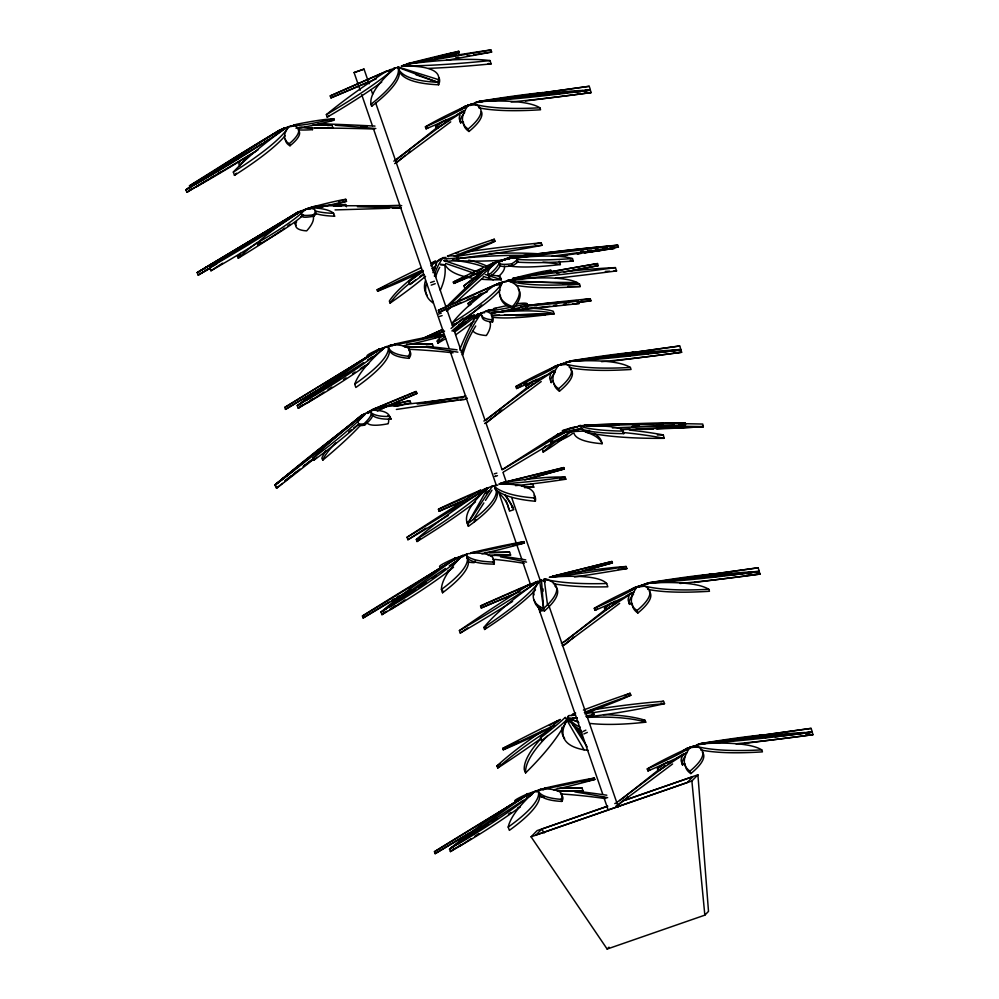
<?xml version="1.0" encoding="UTF-8"?>
<svg xmlns="http://www.w3.org/2000/svg" width="999" height="999" viewBox="0 0 999 999"><rect width="100%" height="100%" fill="white"/><g stroke="black" fill="none" stroke-linecap="round" stroke-linejoin="round"><path stroke-width="1.5" d="M376.348 78.784A64.835 0.637 -23 0 1 330.944 97.89L330.244 95.904A112.787 1.886 -23.6 0 1 390.671 69.593L394.593 68.382A214.71 47.265 -22.9 0 0 371.004 104.246L371.703 106.244A160.777 34.803 -23.5 0 0 398.963 70.18A211.201 45.629 -15.9 0 0 438.648 84.778L437.774 82.293L438.598 79.67A151.586 32.43 -16.4 0 0 401.273 66.046A303.983 45.305 -10.7 0 0 489.997 60.589L491.146 63.874A304.22 46.116 -10.5 0 1 428.796 68.357M438.648 84.778L439.473 82.193A151.498 31.98 -16.5 0 0 438.961 77.635M435.464 266.608L436.326 264.136M470.729 326.411L472.477 322.64M575.474 715.084A55.569 4.833 -13.4 0 1 568.856 715.559L566.421 720.092A60.702 5.37 -35.6 0 1 541.545 740.746L540.397 737.961A54.096 7.08 -35.5 0 1 560.277 719.455A134.853 10.952 -27.6 0 0 502.709 748.426L503.259 749.774A71.628 5.732 -26.3 0 0 551.423 727.509M483.866 502.934L473.301 519.542L467.557 523.813L487.962 487.874L492.482 486.014L467.557 523.813L468.431 526.298L474.175 522.065A151.498 31.444 -22.7 0 0 496.191 490.422M485.489 500.387L491.983 490.159M499.937 290.097A106.781 19.243 -27.2 0 1 453.384 325.237L452.522 322.777A106.881 19.593 -27.4 0 0 501.061 284.678L502.609 282.267A214.71 49.401 -19 0 0 512.562 306.581L513.261 308.579A160.777 36.888 -19.6 0 0 518.144 288.973M474.175 522.065L475.811 519.53M624.825 800.174L697.914 774.812L708.503 911.375L704.844 915.146L607.142 949.05L531.081 836.812L537.112 830.619L607.28 806.268M607.792 806.205L541.683 829.158L536.001 834.977L687.312 782.467L692.994 776.635L622.477 801.111M531.081 836.812L691.882 780.993L697.914 774.812M607.142 949.05L608.978 947.164M475.886 278.783L480.531 274.051M571.553 715.521L572.964 714.148A112.787 7.667 -18.4 0 1 575.649 713.086M420.192 580.731A106.881 10.44 -29.4 0 1 452.035 561.001L455.107 558.091A64.898 3.659 -20.4 0 0 439.885 566.733M554.72 585.801A151.498 32.717 -20.2 0 1 548.376 607.355L544.467 610.988L543.593 608.503L547.502 604.845A151.586 33.179 -20.2 0 0 544.53 579.145A303.983 57.505 -13.5 0 0 606.668 583.516L607.817 586.8A304.22 58.566 -13.4 0 1 553.334 583.691M515.496 801.285A64.898 3.734 -20.1 0 1 528.159 793.543L524.762 796.565L535.789 790.933A61.838 13.112 -15.1 0 0 536.013 791.558M548.351 579.532A60.702 9.74 -5.9 0 1 544.18 579.045L545.167 581.88L541.47 579.994L539.66 580.943A161.051 30.432 -27.2 0 1 483.916 627.472L484.602 629.47A160.777 29.421 -26.9 0 0 535.476 589.934M375.437 352.247L379.058 349.151A64.898 3.759 -19.9 0 0 367.432 356.193M304.483 209.703L302.46 211.413A214.71 26.948 -27.7 0 0 304.483 209.703L311.688 207.168A112.787 4.82 -16.9 0 1 345.791 199.338L346.491 201.336A64.835 1.948 -16.8 0 1 332.992 205.157M276.398 487.1L275.212 484.74L280.806 480.032A151.586 7.343 -37.2 0 1 364.023 414.248A303.983 21.129 -37.8 0 0 274.962 485.139L276.536 488.236A148.689 9.241 -38.4 0 0 314.098 458.816M381.73 82.068A106.781 13.724 -29.7 0 1 327.222 117.12L326.361 114.66A106.881 13.961 -29.9 0 0 390.834 71.528L394.593 68.382M460.039 348.888A810.614 265.197 -26.3 0 1 474.3 318.831L481.605 312.799L484.727 312.724M293.681 470.541L275.212 484.74L307.729 458.616M310.14 456.68L361.925 415.06L375.499 408.441A55.569 2.822 -13.7 0 1 409.777 400.749L410.826 402.822A55.332 2.46 -14.7 0 0 402.535 404.72M367.432 413.424L372.227 409.59A64.898 1.149 -23.3 0 0 406.556 395.554M499.15 284.24L501.311 282.53L498.651 283.416A55.569 1.623 -32.9 0 1 496.153 285.09M576.535 717.619A55.332 4.071 -14 0 1 570.004 718.331L569.093 719.043L566.858 718.331A810.614 186.588 -20 0 0 580.918 730.444M370.03 411.85L375.499 408.441M582.854 731.568L585.876 730.157M583.841 733.965L587.337 732.392M280.806 480.032L291.908 471.54M368.419 413.099L372.115 410.264A60.702 18.719 -21.2 0 1 389.647 416.408L391.009 419.105A54.108 17.358 -18.7 0 1 372.14 415.035M285.04 480.494L291.209 475.786M293.669 473.901L296.141 472.015M307.242 463.536L312.175 459.765M304.258 465.509L312.912 458.941M348.751 431.718L351.223 429.845M353.696 427.972L358.641 424.213M423.951 274.338L409.915 284.503L408.878 281.693L422.914 271.528M440.147 259.078L430.794 265.834M431.83 268.644L434.303 266.858M453.534 567.207A151.498 21.941 -28 0 1 390.821 609.44L381.93 614.647L381.056 612.162L455.844 558.154L467.507 553.833L462.225 557.017M281.443 130.632A162.088 25.325 -27.8 0 0 283.816 128.222L278.933 131.718L285.09 127.984L290.709 125.911A112.787 6.131 -19.3 0 1 293.144 125.687M520.329 806.705A151.498 20.679 -28.3 0 1 459.453 846.34L450.412 851.585L449.55 849.1L528.221 793.843L540.422 789.36A55.569 12.05 -17.1 0 1 543.618 789.797M368.743 363.561A151.498 19.743 -28.6 0 1 307.33 402.922L298.214 408.179L297.34 405.694L378.633 349.625L391.196 345.017A55.569 11.963 -16.6 0 1 392.994 345.167M464.672 399.4L466.958 398.176M545.079 442.869L551.261 438.661M415.659 589.46L381.056 612.162L445.479 568.406M449.338 565.771L455.781 561.401M418.219 587.712L425.936 582.467M432.367 578.096L436.213 575.486M387.088 611.176L381.93 614.647A211.201 32.867 -28 0 1 385.214 611.788M389.672 609.427L394.83 605.956M390.821 609.44L404.982 599.887M447.452 571.253L450.037 569.517M512.587 601.41A106.781 6.956 -31.1 0 1 460.264 633.054L459.403 630.594A106.881 7.043 -31.3 0 0 532.554 585.064L538.086 581.343L536.326 581.78A112.787 0.849 -23.3 0 1 524.962 586.738M488.199 824.212L449.55 849.1L523.314 800.249M527.197 797.689L532.38 794.255M536.263 791.683L540.422 789.36M492.07 821.653L497.227 818.243M537.162 791.82L541.021 789.26A60.702 4.458 -2.5 0 1 544.505 789.06M460.776 844.767L450.412 851.585A211.201 31.106 -28.4 0 1 454.27 848.413M459.453 846.34L471.053 838.71M474.925 836.163L478.796 833.628M508.466 814.135L511.051 812.437M517.507 808.203L520.079 806.505M332.267 383.604L297.34 405.694L363.549 362.575M367.445 360.04L372.639 356.668M386.925 347.365L391.196 345.017M336.139 381.094L340.01 378.571M345.167 375.212L349.038 372.689M354.208 369.33L356.78 367.657M387.749 347.502L391.62 344.98A60.702 5.12 -2.7 0 1 395.129 344.792M307.317 402.297L298.214 408.179A211.201 29.795 -28.7 0 1 302.297 404.932M309.915 400.624L312.512 398.938M307.33 402.922L324.126 392.07M328.009 389.56L331.88 387.063M343.519 379.545L346.091 377.872M352.56 373.701L355.144 372.028M360.314 368.693L365.484 365.359M445.866 257.43L442.794 257.667L437.237 261.638A810.614 174.912 -23.7 0 0 432.904 272.627M254.995 151.761L186.838 192.258L185.976 189.773L280.419 129.708L295.479 124.987M448.226 515.484A106.781 2.035 -31.3 0 1 407.904 539.722L407.043 537.262A106.881 2.023 -31.5 0 0 481.343 491.795L487.549 487.687A112.787 2.522 -22.8 0 1 477.435 492.245M304.058 210.677L307.992 208.292A64.898 2.685 -16.3 0 0 310.726 207.942M210.29 268.157L198.139 275.075L197.278 272.59L204.683 268.082A151.586 3.734 -30.3 0 1 301.698 210.826A303.983 28.359 -29.6 0 0 209.802 267.482L210.951 270.766A148.689 13.099 -30.3 0 0 259.827 241.483M224.675 166.758L185.976 189.773L261.875 143.906M264.548 142.308L268.531 139.885M227.335 165.147L232.68 161.925M235.352 160.315L239.36 157.904M291.458 126.511L294.131 124.9A60.702 9.091 -3.9 0 1 296.466 124.775M212.038 266.708A151.498 3.621 -30.1 0 0 205.569 270.592L198.139 275.075A211.201 3.721 -30.6 0 0 209.378 268.444M208.179 179.458L186.838 192.258A211.201 20.929 -30 0 1 192.432 188.436M210.839 177.859L213.511 176.261M217.507 173.851L220.167 172.253M221.528 258.691L197.278 272.59L298.426 211.825L313.624 206.618A55.569 5.844 -7.3 0 1 345.691 204.583L346.453 206.781M460.539 109.74L467.832 105.395L470.891 105.007M554.67 367.27L558.316 365.085L561.376 364.71M629.445 591.246L636.725 586.9L639.797 586.513M686.051 749.662L689.697 747.489L692.757 747.115M378.833 350.249L386.625 346.566A61.838 12.937 -14.6 0 0 386.963 347.165M452.035 561.001L462.812 555.432A61.838 13.324 -15.8 0 0 462.887 556.118M431.193 285.14L435.214 283.691M224.226 257.143L228.272 254.82M307.792 209.266L313.624 206.618M204.683 268.082L224.8 256.631M227.485 255.095L231.506 252.809M234.178 251.286L236.863 249.75M307.917 209.278L310.602 207.755A60.702 16.583 -10.5 0 1 333.616 213.336L334.615 216.196A54.108 15.022 -8 0 1 315.996 213.686M205.569 270.592L209.59 268.319M300.861 216.671L303.546 215.147M482.117 315.884A55.332 13.349 -16.3 0 0 492.544 321.978L491.783 319.78A55.569 14.336 -16.1 0 1 481.131 313.049L481.605 312.799A381.73 116.958 -25.6 0 0 462.075 352.098L461.263 352.397M463.486 397.078L465.784 395.841L464.485 396.403A381.73 37.288 -9.5 0 1 434.69 401.049M367.657 412.175L374.475 408.766A112.787 2.385 -23.8 0 1 416.108 391.496L417.058 393.381L390.621 404.97M377.322 411.051L386.313 406.618A810.614 85.19 -8.1 0 0 462.962 397.34M430.581 282.555L434.328 281.256M382.155 408.628L386.313 406.618L372.49 409.965A381.73 37.288 -9.5 0 0 375.474 409.565M465.659 398.726L466.945 398.151M360.189 90.272L354.096 72.565L364.036 69.118L369.106 83.829M364.036 69.118L354.096 72.565M423.863 337.987L442.507 329.52M465.809 318.931L473.938 315.247A126.761 14.798 -23.9 0 0 469.08 318.019M491.783 319.78A61.838 16.421 -18.1 0 0 485.951 311.351L493.044 309.815A214.71 14.398 -8.4 0 0 487.699 310.564M390.834 71.528L386.276 71.279L330.244 95.904M562.662 432.142L557.467 434.44A810.614 51.261 -31 0 0 501.998 469.755M494.218 473.863L496.865 473.114M434.428 335.227L443.194 331.493M458.866 324.862L462.3 323.401M532.554 585.064L530.107 584.065A64.898 1.149 -23.3 0 0 480.544 605.968L481.243 607.966L514.522 593.893M431.605 336.526L444.592 331.056M460.551 324.325L465.571 322.215M508.828 508.603L508.616 508.691A381.73 107.255 -17.6 0 0 505.706 500.287M481.131 313.049L489.085 309.94A211.338 32.505 -13.1 0 1 493.568 309.553M460.214 350.025L459.865 350.075M474.3 318.831L477.06 317.769M500.224 265.647A61.576 13.961 -25 0 1 489.135 277.56L488.374 275.362A55.569 14.036 -23.5 0 1 495.442 262.475L502.01 261.089M539.46 608.978L538.861 609.203A381.73 106.631 -21.6 0 0 539.835 606.53M488.374 275.362A61.838 14.985 -25.4 0 0 499.8 261.001L509.365 258.591A214.71 8.254 -7.2 0 1 504.82 259.128M489.435 267.757L485.202 269.318A810.614 185.19 -34.3 0 0 446.166 307.043M462.125 354.857L462.924 354.558A381.231 115.434 -25.5 0 1 475.724 326.011M540.784 611.263L539.622 611.713A381.231 105.02 -21.6 0 0 540.696 609.028M495.442 262.475L508.978 257.567A211.338 16.546 -8.9 0 1 606.318 246.416M489.61 267.732L485.202 269.318L497.427 261.713A381.73 82.393 -33 0 0 450.049 304.732M484.652 423.501L486.238 422.852M605.993 798.176L604.957 798.551A381.231 77.572 -7.5 0 0 560.539 793.918M441.271 313.124L438.598 314.011M442.132 315.584L439.46 316.471M459.777 109.615A55.569 5.982 -32.3 0 1 464.647 106.493L467.832 105.395M549.3 369.955A55.569 5.982 -32.3 0 1 555.132 366.196L558.316 365.085M628.671 591.133A55.569 5.982 -32.3 0 1 633.541 587.999L636.725 586.9M563.786 642.195L561.351 643.094L562.712 642.682A381.73 15.934 -36.5 0 0 618.681 600.611M564.647 644.667L562.212 645.554L563.561 645.142A381.231 15.597 -36.3 0 0 619.642 603.371M683.578 750.474A55.569 5.982 -32.3 0 1 686.513 748.601L689.697 747.489M318.594 208.167L325.612 205.744A810.614 24.488 -0.1 0 0 401.71 205.657M464.91 110.839A64.835 4.308 -22.1 0 1 426.086 128.821L425.399 126.836A112.787 8.916 -22.2 0 1 465.696 106.256L472.902 103.759A214.71 41.896 -12.4 0 0 539.872 107.78L540.571 109.765A214.373 40.484 -12.7 0 1 478.808 107.817M569.293 367.52A214.373 40.484 -12.7 0 0 631.056 369.468L630.369 367.47A214.71 41.896 -12.4 0 1 563.386 363.461L556.181 365.946A112.787 8.916 -22.2 0 0 515.884 386.538L516.583 388.524A64.835 4.308 -22.1 0 0 555.394 370.542M541.895 610.876L542.969 610.501M647.714 589.323A214.373 40.484 -12.7 0 0 709.465 591.271L708.778 589.285A214.71 41.896 -12.4 0 1 641.808 585.264L634.59 587.762A112.787 8.916 -22.2 0 0 594.305 608.341L594.992 610.339A64.835 4.308 -22.1 0 0 633.816 592.345M686.775 752.946A64.835 4.308 -22.1 0 1 647.964 770.928L647.265 768.943A112.787 8.916 -22.2 0 1 687.562 748.351L694.767 745.866A214.71 41.896 -12.4 0 0 761.738 749.874L762.437 751.872A214.373 40.484 -12.7 0 1 700.674 749.924M319.955 207.667L325.612 205.744L310.489 207.717A381.73 10.365 -1.5 0 0 314.41 207.63M453.109 330.919L454.133 330.569M464.647 106.493L478.971 101.661L590.297 90.072L591.158 92.557L525.399 100.986M555.132 366.196L569.455 361.363A211.338 21.179 -8.2 0 0 680.781 349.775L681.643 352.26L611.301 361.276M633.541 587.999L647.876 583.166L759.19 571.578L760.064 574.063L694.305 582.492M686.513 748.601L700.836 743.768A211.338 21.179 -8.2 0 0 812.162 732.18L813.024 734.665L744.205 743.481M483.803 421.041L484.29 420.879A381.73 15.934 -36.5 0 0 534.165 383.429M616.033 805.906L616.533 805.743A381.231 15.597 -36.3 0 0 672.602 763.96M487.412 291.658A64.835 2.035 -23 0 1 439.098 312.275L438.411 310.277A112.787 4.67 -23.5 0 1 496.965 284.116L502.609 282.267M511.813 507.542L512.912 507.205M614.772 803.583L615.671 803.283A381.73 15.934 -36.5 0 0 665.546 765.833M395.679 67.82L393.706 68.431L397.964 67.333L437.774 82.293L415.996 74.8M498.651 283.416L507.43 280.682A211.338 40.31 -12.4 0 0 579.445 284.028L580.307 286.513L567.832 286.338M574.45 576.972A210.427 19.805 -11.4 0 0 626.897 568.593L626.173 566.508A126.761 13.561 -11.3 0 0 552.322 576.323L611.937 561.488L612.412 562.874L575.611 573.051M569.093 431.181L562.899 432.904L581.381 428.209L579.495 428.671A161.913 21.878 -6.8 0 0 623.776 433.641L623.176 431.118A106.881 13.674 -7.8 0 0 585.564 426.024L578.808 425.749A64.898 0.987 -14.5 0 1 563.761 430.606L564.248 432.654M497.477 475.649L494.817 476.386L495.529 476.361M560.464 433.766L557.467 434.44L561.6 433.566M569.442 431.718L588.336 430.881M577.559 426.735L568.993 428.646A55.569 7.605 -21.3 0 0 566.52 429.92M580.407 426.098L584.69 425.137A161.051 4.146 -2 0 1 685.027 422.764L685.514 424.812A214.373 2.335 -2.6 0 1 612.362 427.909M569.692 431.568L581.106 429.021M563.761 430.606A112.787 1.411 -14 0 1 572.577 427.56L577.859 426.498M571.016 430.681L579.882 429.158A106.781 13.262 -7.9 0 1 582.479 429.046M556.955 273.314L559.765 272.789M563.985 272.003L598.239 265.647L597.514 263.561A210.739 0.687 -10 0 0 513.249 278.409A148.576 15.759 -8.8 0 1 615.421 267.62L616.57 270.904A304.22 29.695 -8.6 0 1 555.294 278.346M584.552 252.872A151.498 10.027 -9.2 0 0 603.908 249.975L614.46 248.326A211.201 16.221 -9 0 0 595.679 249.987M604.532 247.228L607.554 246.765M610.576 246.303L613.598 245.841A211.338 16.546 -8.9 0 0 607.792 246.291M577.834 253.671L580.894 253.234M583.965 252.797L603.908 249.975M559.49 256.019L614.46 248.326M498.613 261.9L495.541 262.325A60.702 4.471 -35.2 0 0 463.948 285.789L464.947 288.636A60.702 4.483 -35.2 0 1 469.468 285.077M602.897 247.302L607.479 246.678M610.539 246.254L613.598 245.841L610.514 246.179M577.534 93.731L580.631 93.332M493.031 317.32A151.498 21.329 -13.1 0 0 545.292 314.91L554.108 313.748L553.246 311.251A211.338 32.505 -13.1 0 0 525.549 308.179M746.44 575.237L749.537 574.837M471.303 104.783L468.244 105.17A60.702 15.347 -24.8 0 0 466.57 106.731M555.344 93.943L558.404 93.556M564.522 92.77L567.569 92.37M570.629 91.983L590.297 90.072L571.928 92.37M561.788 364.485L558.741 364.872A60.702 15.347 -24.8 0 0 557.055 366.421M627.497 356.006L630.556 355.619M645.841 353.646L648.9 353.246M655.007 352.46L680.781 349.775L662.412 352.073M640.209 586.288L637.15 586.675A60.702 15.347 -24.8 0 0 635.464 588.236M715.084 576.635L718.144 576.236M724.25 575.449L727.309 575.062M733.416 574.275L736.475 573.876M739.535 573.488L759.19 571.578L740.821 573.876M696.228 746.49L690.109 747.277A60.702 15.347 -24.8 0 0 688.436 748.825M764.984 737.624L768.044 737.237M774.163 736.438L777.21 736.051M783.328 735.264L787.911 734.677M792.494 734.078L812.162 732.18L790.721 734.852M556.618 94.281L559.677 93.906M564.273 93.332L567.332 92.944M425.399 126.836A64.898 4.908 -22.8 0 0 468.007 105.632L475.649 104.67A106.881 24.963 -20.9 0 1 468.119 129.021L468.981 131.481A106.781 24.513 -20.9 0 0 481.443 111.601M645.579 354.17L648.638 353.796M654.757 353.022L659.352 352.447M515.884 386.538A64.898 4.908 -22.8 0 0 558.503 365.334L566.133 364.373A106.881 24.963 -20.9 0 1 558.616 388.723L559.465 391.183A106.781 24.513 -20.9 0 0 570.904 369.692M733.166 574.837L736.238 574.45M594.305 608.341A64.898 4.908 -22.8 0 0 636.912 587.137L644.555 586.176A106.881 24.963 -20.9 0 1 637.025 610.526L637.886 612.986A106.781 24.513 -20.9 0 0 649.313 591.508M775.424 736.775L778.483 736.388M783.079 735.813L787.662 735.239M647.265 768.943A64.898 4.908 -22.8 0 0 689.884 747.739L697.514 746.777A106.881 24.963 -20.9 0 1 689.984 771.116L690.846 773.588A106.781 24.513 -20.9 0 0 702.285 752.097M395.454 344.93L389.51 345.679A381.73 75.787 -6.9 0 1 392.644 345.791M538.848 789.972L544.655 789.272M533.591 254.807L508.978 257.567A161.051 7.88 -6.9 0 1 617.719 245.13L618.406 247.115A214.373 8.117 -7.7 0 1 552.122 256.144M538.211 254.283L541.283 253.946M547.44 253.259L550.511 252.909M573.588 250.324L576.673 249.975M582.829 249.288L587.437 248.776M592.057 248.252L596.678 247.74M601.286 247.215L607.442 246.528M680.781 349.775L569.455 361.363A161.051 33.254 -12.7 0 1 630.369 367.47M812.162 732.18L700.836 743.768A161.051 33.254 -12.7 0 1 761.738 749.874M394.031 405.969L401.76 405.307M480.719 272.964L443.818 260.477L446.903 260.24M656.393 428.958A151.498 14.598 -2.3 0 0 692.919 427.272L703.346 426.623L702.734 424.063A211.338 22.428 -1.7 0 0 684.303 423.701M438.411 310.277A64.898 2.16 -23.8 0 0 494.855 285.04L501.061 284.678M500.224 264.173A112.725 10.202 -18.5 0 0 512.325 265.834L511.638 263.836A64.898 6.756 -19 0 0 507.08 258.541L509.74 258.391M585.214 92.845L591.158 92.557A211.201 20.929 -8.4 0 1 511.063 101.96M674.225 352.622L681.643 352.26A211.201 20.929 -8.4 0 1 601.548 361.663M754.12 574.35L760.064 574.063A211.201 20.929 -8.4 0 1 679.969 583.466M805.594 735.027L813.024 734.665A211.201 20.929 -8.4 0 1 735.913 743.78M440.696 264.947L444.692 264.772A304.22 91.046 -22.7 0 1 440.334 290.209M620.978 429.67L703.346 426.623A211.201 22.29 -1.9 0 0 631.743 426.61M638.324 429.158L641.445 429.058M657.042 428.509L669.53 428.084M675.761 427.859L692.919 427.272M583.341 430.669L589.585 430.457M622.302 429.358L630.094 429.095M636.338 428.883L703.346 426.623M491.308 315.609L554.108 313.748A211.201 31.943 -13.2 0 0 491.583 312.637M491.92 315.397L499.7 315.185M504.358 315.06L554.108 313.748M515.734 315.647L545.292 314.91M482.08 313.636L478.971 313.698A60.702 4.595 -35.8 0 1 454.695 331.98M587.799 425.112L584.69 425.137A211.338 22.428 -1.7 0 1 663.748 423.564M590.909 425.075L618.868 424.825M481.543 279.245A151.498 43.294 -15.6 0 0 493.331 279.795L501.348 279.757L500.437 277.297A211.338 62.987 -15.8 0 0 499.225 275.549M503.146 281.843L506.231 281.868M518.543 281.98L577.06 282.53L579.445 284.028L562.587 283.704M493.668 310.027L489.085 309.94A161.051 9.828 -7.7 0 0 493.294 309.59M333.554 205.994L341.508 206.231M579.445 284.028L507.43 280.682A161.051 38.199 -19.6 0 1 512.562 306.581M318.581 124.063L321.378 124.251M440.409 264.186L444.692 264.772M540.034 739.647A148.576 40.185 -28 0 0 524.275 769.73L525.599 772.926A304.22 80.707 -28.5 0 0 566.483 721.078A151.498 43.806 -21.5 0 0 584.053 749.824L588.224 750.399M438.598 79.67L398.077 66.945A60.702 13.561 -10 0 0 399.113 67.532M485.139 274.425L501.348 279.757A211.201 62.375 -15.9 0 0 497.939 275.562M472.902 103.759L475.649 104.67M563.386 363.461L566.133 364.373M641.808 585.264L644.555 586.176M694.767 745.866L697.514 746.777M445.529 263.374L478.846 274.825M483.191 276.311L493.331 279.795M468.818 251.598A162.088 15.16 -6.7 0 1 541.183 242.819L542.082 245.255A161.913 15.197 -7 0 0 455.981 256.468A64.835 3.896 -17.6 0 0 494.992 241.209L494.268 239.236A112.787 6.681 -16.8 0 0 447.502 256.081L448.339 256.668M570.004 718.331L571.416 719.48A211.201 62.662 -22 0 1 578.871 722.714M568.231 720.029L569.68 721.703M541.683 829.158L544.243 832.966M572.377 724.088L587.162 746.802M584.053 749.824L565.272 717.319A60.702 5.357 -35.6 0 1 540.397 737.961M577.909 729.819L583.266 738.998M462.225 501.486A112.725 1.836 -22.5 0 1 439.123 511.251L438.436 509.253A64.898 2.098 -22.7 0 1 480.444 490.234L481.343 491.795M358.841 424.213A126.573 16.359 -33.7 0 1 313.698 460.327L312.712 458.354A126.761 17.095 -34.2 0 0 365.497 413.873A71.766 9.216 -27.3 0 0 363.973 423.801L364.635 425.099A134.603 13.661 -27.5 0 0 371.403 414.185M360.814 424.912A214.373 28.359 -33.3 0 1 322.777 460.139L321.828 458.254A161.051 24.176 -33.3 0 1 326.186 450.549M590.871 710.139A162.088 25.062 -9.4 0 1 663.523 701.273L664.522 703.671A106.781 14.885 -10.5 0 1 586.438 716.97M603.521 714.647A214.71 56.419 -15.2 0 1 644.942 720.242L645.754 722.177A160.777 41.234 -14.7 0 1 589.984 723.426M583.416 710.077A112.787 7.667 -18.4 0 1 630.057 693.281L630.856 695.229A64.835 4.208 -19.1 0 1 586.775 712.599M585.364 712.449A61.838 6.781 -14.9 0 1 593.219 712.312L594.105 714.447A55.332 4.071 -14 0 1 585.751 716.083M543.131 730.444A126.761 22.877 -30.5 0 0 496.94 765.946L497.777 767.969A210.427 35.315 -30.3 0 0 540.934 738.486M447.502 256.081A61.838 7.955 -16.6 0 1 457.729 257.854L458.529 260.027A55.332 5.482 -15.2 0 1 443.818 260.477M432.455 300.811L433.241 302.972A148.689 45.467 -22.2 0 1 426.561 283.629M425.549 276.286A210.427 45.779 -26.4 0 1 390.085 303.109L389.335 301.061A126.761 29.208 -26.3 0 1 418.906 272.827M420.567 267.994A134.853 16.371 -25.4 0 0 377.11 289.822L377.622 291.184A71.628 8.129 -24.2 0 0 421.715 271.778M707.617 574.85A126.761 9.89 -11.9 0 0 711.725 574.088A210.739 18.107 -12.3 0 0 647.652 582.966A148.576 0.799 -7.9 0 0 758.116 567.794L759.252 571.066A304.22 4.221 -8 0 0 745.729 572.902M538.711 93.344A126.761 9.89 -11.9 0 0 542.832 92.582A210.739 18.107 -12.3 0 0 478.746 101.461A148.576 0.799 -7.9 0 0 589.21 86.289L590.347 89.56A304.22 4.221 -8 0 0 576.823 91.396M629.195 353.034A126.761 9.89 -11.9 0 0 633.316 352.285A210.739 18.107 -12.3 0 0 569.243 361.163A148.576 0.799 -7.9 0 0 679.695 345.979L680.843 349.263A304.22 4.221 -8 0 0 667.32 351.099M759.215 735.689A126.761 9.89 -11.9 0 0 764.697 734.69A210.739 18.107 -12.3 0 0 700.611 743.568A148.576 0.799 -7.9 0 0 811.076 728.383L812.212 731.668A304.22 4.221 -8 0 0 804.732 732.679M527.522 305.469A214.71 14.398 -8.4 0 1 590.297 298.788L590.996 300.786A160.777 9.316 -8.2 0 1 577.147 302.697M512.4 258.242A106.881 18.819 -10.6 0 1 572.439 258.566L573.301 261.039A161.913 28.834 -9.5 0 1 516.67 262.125M445.429 56.568A134.603 1.336 -15.8 0 0 459.303 52.685L458.828 51.311A71.766 2.085 -14.7 0 0 407.242 63.799A126.761 7.418 -10.1 0 1 490.896 49.95L491.62 52.035A210.427 9.928 -10.5 0 1 446.066 60.377M527.984 305.407A106.881 8.754 -7.3 0 1 578.371 301.011L579.233 303.471A161.913 12.125 -6.4 0 1 502.497 310.901M559.228 261.263L560.377 264.548A148.689 22.702 -13.3 0 1 508.866 265.884M597.514 263.561A126.761 0.862 -10 0 0 512.387 278.584A71.766 3.671 -15.9 0 1 550.874 270.304L551.348 271.678A71.628 2.298 -16.7 0 0 543.793 273.264M516.695 303.846A64.898 5.944 -16.7 0 1 527.047 303.671L527.734 305.657A112.725 8.492 -16.6 0 1 491.533 313.236M631.356 602.797A54.108 14.373 -27.2 0 1 629.595 604.383L628.596 601.535A60.702 15.347 -24.8 0 1 628.97 596.503M462.45 121.291A54.108 14.373 -27.2 0 1 460.689 122.877L459.69 120.03A60.702 15.347 -24.8 0 1 460.077 114.997M552.947 380.994A54.108 14.373 -27.2 0 1 551.186 382.58L550.187 379.732A60.702 15.347 -24.8 0 1 550.561 374.7M684.315 763.398A54.108 14.373 -27.2 0 1 682.554 764.984L681.555 762.137A60.702 15.347 -24.8 0 1 682.579 755.868M515.496 485.626A210.427 25.649 -12.5 0 0 565.846 479.22L565.122 477.135A126.761 17.12 -12.5 0 0 502.172 482.792A71.766 1.386 -13.8 0 0 563.798 467.594L564.273 468.968A71.628 1.449 -15.2 0 1 524.787 479.882M611.425 602.884A55.569 5.982 -32.3 0 0 604.482 608.029L605.244 610.227A61.576 4.421 -32 0 0 633.304 592.157M442.52 121.379A55.569 5.982 -32.3 0 0 435.576 126.523L436.351 128.721A61.576 4.421 -32 0 0 464.398 110.652M533.016 381.081A55.569 5.982 -32.3 0 0 526.073 386.226L526.835 388.424A61.576 4.421 -32 0 0 554.895 370.342M664.385 763.486A55.569 5.982 -32.3 0 0 657.442 768.631L658.216 770.828A61.576 4.421 -32 0 0 686.263 752.746M530.694 484.09A54.096 7.992 -3.5 0 1 532.779 484.328L533.778 487.187A60.702 6.456 -4 0 1 524.512 487.662M481.555 294.193A61.838 3.896 -32.5 0 0 467.994 303.496L468.756 305.694A61.576 3.496 -31.5 0 1 470.854 304.283M565.122 477.135A210.739 26.936 -12.1 0 1 498.901 484.028A148.576 31.756 -16.2 0 1 534.203 497.964L535.339 501.248A304.22 63.961 -15.7 0 1 494.592 488.686M463.948 285.789A54.096 2.697 -37.2 0 0 493.256 262.999A134.853 6.006 -22.7 0 0 453.309 282.055L453.796 283.429A71.628 1.798 -22.1 0 0 485.389 269.98M474.6 552.634A54.096 1.474 -0.7 0 1 471.54 552.647A134.853 10.19 -15 0 1 523.913 541.633L524.4 543.006A71.628 4.208 -15.8 0 1 481.855 553.808M397.377 344.156A54.096 3.059 -0.8 0 1 394.43 344.118A134.853 11.076 -15.3 0 1 443.294 334.44L443.768 335.814A71.628 4.595 -16 0 1 403.134 345.866M546.99 788.348A54.096 2.398 -0.7 0 1 543.993 788.336A134.853 10.714 -15.1 0 1 594.368 778.084L594.842 779.457A71.628 4.433 -15.9 0 1 553.371 789.834M443.806 334.553A126.761 14.798 -23.9 0 0 437.2 341.084L437.937 343.156A210.427 21.916 -24.1 0 0 445.629 338.673M485.152 552.559A54.096 1.474 -0.7 0 0 509.602 552.185L510.601 555.032A60.702 3.521 -2.4 0 0 490.372 555.531M412.687 344.056A60.702 5.12 -2.7 0 1 432.317 343.806L433.304 346.653A60.702 5.132 -2.6 0 0 406.693 347.14M557.417 788.336A54.096 2.398 -0.7 0 0 581.992 787.949L582.979 790.796A60.702 4.471 -2.5 0 0 559.59 791.283M523.913 541.633A71.766 5.12 -14.6 0 1 470.716 553.059A126.761 22.79 -17.2 0 1 493.256 562.037L493.981 564.123A210.427 35.552 -16.8 0 1 466.845 557.629A148.689 31.893 -22.9 0 1 442.569 592.757L441.421 589.472A303.983 63.387 -22.3 0 1 462.15 555.968A151.586 22.228 -28.1 0 1 389.947 606.917M295.829 124.425A134.853 13.037 -16.2 0 1 333.853 118.781L334.328 120.155A71.628 5.457 -16.6 0 1 295.954 128.184M317.694 124.338A60.702 9.091 -3.9 0 1 331.93 124.937L332.917 127.797A54.108 7.043 -1.7 0 1 299.4 127.447M443.294 334.44A71.766 5.644 -14.9 0 1 393.144 344.692A126.761 23.102 -18 0 1 408.316 356.268L409.041 358.354A210.427 36.226 -17.6 0 1 389.16 349.288A148.689 30.894 -23.9 0 1 355.844 387.475L354.707 384.19A303.983 61.676 -23.3 0 1 384.852 347.49A151.586 19.992 -28.7 0 1 306.456 400.399M594.368 778.084A71.766 5.432 -14.7 0 1 542.894 788.835A126.761 22.989 -17.7 0 1 561.138 799.337L561.863 801.423A210.427 35.976 -17.2 0 1 539.585 794.53M311.738 127.447L312.5 129.645A61.576 10.415 -12.1 0 1 298.139 129.858M285.102 135.802A148.689 27.273 -26.4 0 1 234.478 175.349L233.341 172.065A148.576 26.786 -26.2 0 0 288.361 127.135A210.739 38.699 -19.7 0 0 289.285 143.694L290.01 145.767A126.573 21.953 -20.2 0 0 298.713 130.682M310.477 209.028A54.096 15.01 -8 0 1 309.303 208.329A134.853 15.285 -19.1 0 1 313.361 214.797L313.836 216.171A71.628 6.581 -18.8 0 1 302.597 215.422M487.724 487.812A214.71 33.941 -28.4 0 0 416.333 539.522L417.033 541.52A160.777 24.163 -28.7 0 0 475.524 501.873M458.578 843.818A151.586 20.942 -28.5 0 0 534.477 791.695A303.983 62.438 -22.8 0 0 508.216 827.072L509.353 830.356A148.689 31.344 -23.5 0 0 539.547 795.379M392.982 600.049L393.843 602.509M209.802 267.482A148.576 12.9 -30.1 0 0 300.749 211.288A210.739 31.943 -24.8 0 0 257.405 242.844L258.129 244.93A126.573 17.483 -24.9 0 0 302.859 215.547M240.422 253.384A161.051 22.165 -27.6 0 0 237.55 256.206L238.249 258.204A214.373 25.749 -27.4 0 0 281.431 230.407M381.056 612.162A211.338 33.304 -28.1 0 1 455.844 558.154A161.051 6.494 -31.6 0 1 362.437 615.996L363.137 617.994A160.777 6.381 -31.1 0 0 410.826 589.435M297.34 405.694A211.338 30.182 -28.8 0 1 378.633 349.625A161.051 3.297 -31.6 0 1 284.79 407.392L285.489 409.378A160.777 3.309 -31.2 0 0 324.55 385.989M449.55 849.1A211.338 31.506 -28.6 0 1 528.221 793.843A161.051 4.62 -31.6 0 1 434.453 851.685L435.152 853.67A160.777 4.583 -31.2 0 0 474.525 830.132M185.976 189.773A211.338 21.179 -30.2 0 1 280.419 129.708A161.051 4.908 -31.2 0 0 189.473 185.851L190.16 187.849M371.141 89.723L372.652 94.131M375.699 102.959L452.772 326.636M453.783 329.583L484.752 419.455M485.764 422.402L502.01 469.542M503.021 472.49L506.068 481.331M511.65 497.527L540.584 581.505M548.713 605.082L618.256 806.905M361.713 94.693L372.39 125.687M373.414 128.634L449.163 348.489M450.187 351.436L496.453 485.714M498.476 491.608L521.865 559.49M522.889 562.437L530.506 584.565M533.054 591.945L534.065 594.892M537.624 605.232L602.709 794.093M603.721 797.04L608.304 810.326M629.345 430.07A303.983 60.739 -5.4 0 1 663.336 434.927L664.135 438.311A148.689 29.67 -4.6 0 1 586.088 432.167M573.963 433.042A126.573 26.374 -10.8 0 0 602.06 443.718L601.548 441.583A210.739 46.341 -11.2 0 0 594.143 433.366M562 432.367A55.569 7.605 -21.3 0 0 550.586 440.347L551.123 442.607A61.576 6.444 -22.2 0 0 573.276 430.482M567.032 435.164A54.108 11.863 -29.7 0 1 543.169 452.085L542.469 449.15A60.702 14.098 -27.3 0 1 545.854 445.979M543.593 608.503L539.66 580.943A211.338 47.915 -19.7 0 0 543.593 608.503L541.47 579.994M544.18 579.045L547.502 604.845M691.882 780.993L704.844 915.146M574.525 790.921A810.614 180.17 -6.3 0 1 606.83 795.216M321.203 123.764A810.614 124.151 -2.9 0 1 374.975 126.086M494.88 555.107A810.614 189.448 -7 0 1 525.749 559.89M539.048 379.732A381.73 15.934 -36.5 0 1 535.389 382.505M437.774 126.923A810.614 40.185 -37.8 0 1 395.442 160.502M542.894 262.25A304.22 46.404 -13.9 0 1 560.377 264.548M495.092 262.238A71.766 2.997 -23.1 0 1 491.033 264.423M488.486 265.722A71.766 2.997 -23.1 0 1 485.614 267.145M482.442 268.694A71.766 2.997 -23.1 0 1 478.971 270.354M473.926 272.727A71.766 2.997 -23.1 0 1 471.241 273.963M467.033 275.899A71.766 2.997 -23.1 0 1 463.748 277.385M462.624 277.897A71.766 2.997 -23.1 0 1 453.309 282.055M453.796 283.429A134.603 3.646 -21.8 0 1 486.026 269.318M581.618 253.296A151.498 10.027 -9.2 0 1 577.247 253.921M567.207 255.319A151.498 10.027 -9.2 0 1 564.385 255.694M511.638 263.836A112.787 11.126 -18.5 0 1 499.8 261.001M517.132 260.664A64.835 5.819 -19 0 1 512.325 265.834M501.323 261.114A210.739 29.221 -19.8 0 0 500.162 260.464A148.576 22.178 -13.4 0 0 502.135 261.451M595.479 249.6A160.777 7.717 -7.3 0 1 598.413 249.275M602.797 248.788A160.777 7.717 -7.3 0 1 607.117 248.314M609.977 248.002A160.777 7.717 -7.3 0 1 618.406 247.115M580.706 251.511A211.201 16.221 -9 0 1 583.503 251.224M587.637 250.786A211.201 16.221 -9 0 1 591.695 250.374M572.439 258.566A162.088 29.346 -9.3 0 1 516.845 259.415M509.84 258.841A162.088 29.346 -9.3 0 1 507.08 258.541M446.74 311.351A381.231 81.356 -32.9 0 1 450.924 307.267M455.219 303.134A381.231 81.356 -32.9 0 1 483.154 277.672M504.295 266.159A210.427 27.273 -19.8 0 1 499.3 275.861A126.573 16.409 -19.3 0 1 491.808 274.538M489.135 277.56A55.332 13.074 -23.2 0 1 489.06 274.063M617.719 245.13A214.71 8.254 -7.2 0 1 513.898 258.092M570.229 260.264A106.781 18.494 -10.7 0 1 573.301 261.039M578.271 721.478A160.777 41.234 -14.7 0 1 571.416 719.48M552.747 723.626A71.766 5.295 -27.7 0 0 557.517 721.053A126.761 22.877 -30.5 0 0 555.069 722.614M551.548 724.263A71.766 5.295 -27.7 0 1 549.138 725.549M518.244 741.208A71.766 5.295 -27.7 0 1 514.935 742.794M513.848 743.306A71.766 5.295 -27.7 0 1 502.709 748.426M591.995 712.861A161.913 24.863 -9.6 0 1 664.522 703.671M576.685 717.956A106.781 14.885 -10.5 0 1 572.702 718.293A214.373 55.057 -15.4 0 1 577.322 717.956M503.259 749.774A134.603 11.526 -26.3 0 1 554.482 725.336M587.787 717.382A214.373 55.057 -15.4 0 1 645.754 722.177M500.449 763.611A210.739 36.226 -30.8 0 1 496.94 765.946M593.219 712.312A55.569 4.833 -13.4 0 1 584.79 713.786M584.378 712.399A112.725 8.204 -18.8 0 1 630.856 695.229M581.805 732.592A819.792 213.074 -19.7 0 1 572.789 724.962M572.964 714.148A61.838 6.781 -14.9 0 1 575.312 713.761M580.282 727.272A381.73 78.634 -20 0 1 567.944 716.271M564.622 738.461A151.586 44.256 -21.5 0 1 562.025 727.197M663.523 701.273A106.881 14.973 -10.3 0 1 660.963 701.835M644.942 720.242A161.051 42.245 -14.4 0 1 642.22 720.516M630.057 693.281A64.898 3.746 -18.4 0 1 624.125 695.791M541.545 740.746A54.108 7.093 -35.5 0 1 542.482 739.597M497.777 767.969A126.573 22.265 -30.1 0 1 550.149 729.208M525.599 772.926A148.689 40.722 -28.2 0 1 547.365 736.013M592.082 714.422A61.576 5.819 -15.4 0 1 594.105 714.447M302.697 212.05A126.761 18.382 -25.3 0 1 257.405 242.844M313.199 215.921A161.913 33.029 -20.6 0 1 306.668 230.869A106.781 19.955 -19.8 0 1 296.628 221.778M333.654 215.409A60.702 16.596 -10.5 0 1 334.615 216.196M315.484 211.95A134.603 12.1 -19.1 0 1 313.836 216.171M213.361 265.921A151.498 3.621 -30.1 0 1 216.808 263.861M258.129 244.93A210.427 30.37 -24.5 0 1 260.677 242.732M290.234 224.188A214.373 25.749 -27.4 0 1 287.737 225.974M284.64 228.172A214.373 25.749 -27.4 0 1 282.505 229.658M238.249 258.204A160.777 21.191 -27.3 0 1 257.068 242.57M313.361 214.797A71.766 8.317 -18.6 0 1 304.845 209.94M345.691 204.583A61.838 4.695 -6.2 0 1 339.51 205.182M316.646 206.93A61.838 4.695 -6.2 0 1 311.688 207.168M333.616 213.336A54.096 15.01 -8 0 1 315.01 210.839M210.951 270.766A304.22 28.809 -29.8 0 1 222.652 263.162M296.141 225.499A106.881 20.405 -19.9 0 1 294.73 222.702M197.278 272.59A211.338 3.859 -30.8 0 0 298.426 211.825A161.051 22.165 -27.6 0 0 282.18 222.128M399.925 205.407A381.73 10.365 -1.5 0 1 368.356 206.281M400.799 207.892A381.231 10.327 -1.7 0 1 392.932 208.142M388.986 208.267A381.231 10.327 -1.7 0 1 335.052 209.915M401.223 207.992A819.792 25.212 1.7 0 1 357.43 206.718M325.087 206.306A112.725 4.158 -17.2 0 1 346.491 201.336M239.922 254.733A214.71 26.948 -27.7 0 1 237.55 256.206M345.791 199.338A64.898 2.685 -16.3 0 1 342.232 200.312M341.059 200.624A64.898 2.685 -16.3 0 1 338.773 201.236M493.256 562.037A210.739 37.438 -16.6 0 1 465.846 554.782A148.576 31.306 -22.8 0 1 441.421 589.472M500.511 556.843A819.792 210.377 -5.9 0 1 526.523 562.1M492.894 559.19A126.573 21.641 -17.3 0 1 493.981 564.123M442.569 592.757A304.22 64.56 -22.3 0 1 442.732 590.471M468.344 553.646A60.702 3.521 -2.4 0 1 470.641 553.521M489.385 552.684A60.702 3.521 -2.4 0 1 509.602 552.185M409.49 587.887A106.881 10.44 -29.4 0 1 411.513 586.5M416.833 582.941A106.881 10.44 -29.4 0 1 419.056 581.468M441.034 567.981A64.835 2.76 -20.2 0 1 442.008 567.382M363.137 617.994A214.373 10.377 -30.7 0 1 389.011 602.085M391.67 600.461A214.373 10.377 -30.7 0 1 394.343 598.838M396.64 597.452A214.373 10.377 -30.7 0 1 398.938 596.053M362.437 615.996A214.71 10.602 -31.1 0 1 449.6 562.512M450.774 561.813A214.71 10.602 -31.1 0 1 458.978 556.93M455.107 558.091A162.088 15.947 -30.7 0 1 443.057 566.808M510.601 555.032A54.108 1.474 -0.7 0 1 488.299 555.394M494.842 559.415A381.231 81.531 -8.2 0 1 524.188 563.349M513.186 545.466A134.603 8.329 -16.1 0 1 515.796 544.88M517.07 544.592A134.603 8.329 -16.1 0 1 524.4 543.006M462.812 555.432A112.787 5.557 -20.8 0 1 462.425 555.881M461.775 556.418A112.787 5.557 -20.8 0 1 460.864 557.042M468.481 562.012A61.576 12.213 -16.1 0 0 474.25 562.674A55.332 11.139 -18 0 0 475.037 560.976M322.777 460.139A160.777 23.052 -33 0 1 335.676 442.857M312.712 458.354A210.739 30.082 -33.8 0 1 362.212 415.372A148.576 9.166 -38.2 0 1 274.962 485.139M388.511 418.918A161.913 31.069 -25.6 0 1 388.136 423.751A106.781 18.444 -25.1 0 1 366.621 422.115M387.949 415.646A60.702 18.744 -21.2 0 1 391.009 419.105M364.635 425.099A71.628 7.48 -27.2 0 1 359.165 424.125M363.973 423.801A134.853 16.796 -27.7 0 0 370.042 411.501A54.096 17.345 -18.7 0 0 389.647 416.408M409.777 400.749A61.838 1.161 -13 0 1 391.533 404.945M385.639 406.281A61.838 1.161 -13 0 1 374.475 408.766M276.536 488.236A304.22 21.341 -38.1 0 1 282.392 483.404M284.752 481.468A304.22 21.341 -38.1 0 1 299.987 469.018M303.109 466.471A304.22 21.341 -38.1 0 1 305.195 464.785M463.061 399.15A381.231 36.938 -9.7 0 1 460.477 399.575M457.879 400A381.231 36.938 -9.7 0 1 396.378 409.453M433.404 401.248A381.73 37.288 -9.5 0 1 428.246 402.023M425.674 402.41A381.73 37.288 -9.5 0 1 421.054 403.097M464.148 399.662A819.792 91.071 -6.4 0 1 417.27 403.958M338.062 434.69A211.338 9.291 -37.7 0 0 361.925 415.06A161.051 24.176 -33.3 0 0 348.414 426.898M335.739 436.563A211.338 9.291 -37.7 0 1 325.075 445.204M317.22 451.511A211.338 9.291 -37.7 0 1 315.097 453.209M309.727 457.492A211.338 9.291 -37.7 0 1 306.481 460.089M302.11 463.561A211.338 9.291 -37.7 0 1 299.912 465.309M297.702 467.057A211.338 9.291 -37.7 0 1 295.492 468.806M293.256 470.566A211.338 9.291 -37.7 0 1 275.212 484.74M396.478 406.168A55.332 2.46 -14.7 0 1 399.55 405.432M407.804 403.584A61.576 0.912 -14 0 1 404.77 404.333M384.265 407.367A112.725 1.848 -24.2 0 1 417.058 393.381M313.698 460.327A210.427 28.771 -33.4 0 1 316.97 457.217M416.108 391.496A64.898 1.149 -23.3 0 1 407.717 395.055M580.307 286.513A211.201 39.76 -12.5 0 1 516.471 285.389M615.421 267.62A303.983 29.221 -8.9 0 1 508.841 280.032A151.586 28.671 -13 0 1 577.06 282.53M494.33 285.801A61.838 3.896 -32.5 0 1 496.965 284.116M572.439 270.392A126.573 0.974 -10.5 0 1 598.239 265.647M513.261 308.579A214.373 47.702 -19.1 0 1 500.349 295.142M439.098 312.275A112.725 4.633 -23 0 1 461.126 302.422M467.282 299.725A112.725 4.633 -23 0 1 471.029 298.102M472.277 297.552A112.725 4.633 -23 0 1 474.8 296.453M478.608 294.817A112.725 4.633 -23 0 1 482.43 293.169M452.522 322.777A162.088 33.117 -27.6 0 1 494.855 285.04M478.683 296.603A55.569 1.623 -32.9 0 1 467.994 303.496M481.768 304.945A381.231 72.64 -31.7 0 1 451.923 330.944M501.311 282.53A381.73 73.789 -31.8 0 1 499.5 284.353M463.174 318.082A381.73 73.789 -31.8 0 1 451.061 328.471M550.874 270.304A134.853 5.982 -15.7 0 1 546.453 271.403M510.239 279.708A134.853 5.982 -15.7 0 1 507.554 280.232M467.145 317.407A819.792 191.021 -34.1 0 1 454.52 330.444M605.369 271.428A148.689 16.021 -8.6 0 1 609.69 271.191M613.873 271.004A148.689 16.021 -8.6 0 1 616.57 270.904M490.896 49.95A210.739 10.252 -10 0 1 406.468 64.198A148.576 23.589 -10.8 0 1 489.997 60.589M330.944 97.89A112.725 2.148 -23.2 0 1 369.218 81.493M455.731 57.867A126.573 7.155 -10.7 0 1 458.541 57.393M466.845 55.981A126.573 7.155 -10.7 0 1 469.567 55.532M473.613 54.87A126.573 7.155 -10.7 0 1 491.62 52.035M458.828 51.311A134.853 2.885 -14.6 0 1 454.957 52.298M453.683 52.622A134.853 2.885 -14.6 0 1 438.661 56.419M437.437 56.718A134.853 2.885 -14.6 0 1 435.027 57.33M432.629 57.93A134.853 2.885 -14.6 0 1 430.257 58.516M429.083 58.804A134.853 2.885 -14.6 0 1 403.097 65.172A54.096 14.211 -10.8 0 1 405.507 65.31M434.665 59.278A71.628 1.111 -15.9 0 1 459.303 52.685M442.969 57.255A134.603 1.336 -15.8 0 1 440.522 57.942M437.774 82.293A211.338 46.266 -15.9 0 1 397.964 67.333A161.051 36.039 -23.6 0 1 371.004 104.246M388.236 71.191A61.838 8.117 -30.3 0 1 390.671 69.593M371.703 106.244A214.373 45.654 -22.8 0 1 371.541 104.096M326.361 114.66A162.088 24.226 -30.5 0 1 386.276 71.279M327.222 117.12A161.913 23.814 -30.3 0 1 329.171 115.522M488.186 63.486A148.689 24.013 -10.6 0 1 491.146 63.874M690.846 773.588A161.913 40.222 -20.4 0 1 685.239 764.023M811.076 728.383A303.983 3.996 -8.2 0 0 698.663 744.367A151.586 15.884 -8.8 0 1 804.719 732.504M682.554 764.984A60.702 15.36 -24.8 0 1 685.376 756.068M755.169 736.413A126.761 9.89 -11.9 0 1 752.497 736.887M701.236 744.305A126.761 9.89 -11.9 0 1 697.165 744.667A71.766 5.082 -18.7 0 1 699.812 744.13M658.441 769.979A810.614 40.185 -37.8 0 1 619.742 800.686M702.11 743.718A71.766 5.082 -18.7 0 1 705.594 743.318M689.984 771.116A162.088 40.971 -20.4 0 1 689.884 747.739M658.216 770.828A55.332 5.619 -31.4 0 1 665.222 765.858M667.769 764.11A55.332 5.619 -31.4 0 1 669.517 762.936M670.404 762.337A55.332 5.619 -31.4 0 1 673.114 760.551M676.835 758.129A55.332 5.619 -31.4 0 1 678.746 756.905M679.695 756.293A55.332 5.619 -31.4 0 1 683.578 753.858M687.562 748.351A61.838 4.67 -33 0 1 685.289 749.962M667.956 761.787A61.838 4.67 -33 0 1 657.442 768.631M628.159 796.64A819.792 46.004 -39.6 0 1 625.162 799.163M624.163 800.012A819.792 46.004 -39.6 0 1 618.169 805.069M797.177 733.703A304.22 4.221 -8 0 1 800.211 733.291M647.964 770.928A112.725 8.379 -21.8 0 1 650.199 769.63M692.145 746.84A134.853 9.028 -18.3 0 1 692.332 746.39M505.157 260.09A160.777 35.252 -9.9 0 1 452.435 260.227M452.609 260.252A211.201 62.375 -15.9 0 1 483.229 266.745M430.557 263.324A134.853 16.371 -25.4 0 1 435.552 261.026A54.096 2.11 -36.6 0 0 431.306 264.223M427.31 295.454A148.576 44.868 -22.2 0 1 425.474 280.632M377.622 291.184A134.603 15.947 -24 0 1 421.466 270.454M434.852 267.982A210.427 45.779 -26.4 0 1 432.654 270.017M542.082 245.255A106.781 9.091 -8.1 0 1 457.13 258.579M458.379 258.541A214.373 47.877 -10.5 0 1 527.072 255.394M435.701 277.023A381.231 71.916 -23.3 0 1 439.697 267.332M433.803 270.254A148.689 45.467 -22.2 0 1 435.389 268.194M409.915 284.503A54.108 2.11 -36.6 0 1 415.459 280.07M419.655 276.76A54.108 2.11 -36.6 0 1 421.89 275.025M386.625 285.726A71.766 8.229 -25.6 0 1 383.017 287.3M381.818 287.824A71.766 8.229 -25.6 0 1 377.11 289.822M408.878 281.693A54.096 2.11 -36.6 0 1 423.164 270.429M489.235 253.634A214.71 48.851 -10.2 0 1 541.52 253.996M472.352 278.159A151.498 43.294 -15.6 0 1 467.894 277.347M465.122 276.723A151.498 43.294 -15.6 0 1 445.117 264.785M468.731 260.115A211.338 62.987 -15.8 0 1 486.401 265.896M457.729 257.854A55.569 6.406 -14.8 0 1 442.794 257.667M541.183 242.819A106.881 9.041 -7.9 0 1 534.328 244.131M454.283 256.106A112.725 7.418 -17.1 0 1 494.992 241.209M434.428 276.248A381.73 73.501 -23.3 0 1 442.857 258.042M494.268 239.236A64.898 3.209 -17 0 1 491.183 240.722M458.553 252.485A64.898 3.209 -17 0 1 456.156 253.259M456.905 258.704A61.576 6.856 -16.9 0 1 458.529 260.027M390.085 303.109A126.573 28.309 -26 0 1 409.952 283.067M526.835 388.424A55.332 5.619 -31.4 0 1 533.841 383.454M536.388 381.705A55.332 5.619 -31.4 0 1 539.023 379.945M542.657 377.535A55.332 5.619 -31.4 0 1 544.517 376.323M550.249 372.677A55.332 5.619 -31.4 0 1 553.171 370.854M679.695 345.979A303.983 3.996 -8.2 0 0 567.282 361.963A151.586 15.884 -8.8 0 1 673.351 350.1M541.221 381.556A381.231 15.597 -36.3 0 1 485.152 423.339M568.431 361.725A71.766 5.082 -18.7 0 0 565.796 362.262A126.761 9.89 -11.9 0 0 569.855 361.9M572.664 361.051A71.766 5.082 -18.7 0 1 576.186 361.051M626.485 353.534A126.761 9.89 -11.9 0 1 622.452 354.245M516.583 388.524A112.725 8.379 -21.8 0 1 521.303 385.851M524 384.39A112.725 8.379 -21.8 0 1 526.923 382.867M551.186 382.58A60.702 15.36 -24.8 0 1 555.182 372.252M527.06 387.575A810.614 40.185 -37.8 0 1 485.926 420.204M558.616 388.723A162.088 40.971 -20.4 0 1 558.503 365.334M559.465 391.183A161.913 40.222 -20.4 0 1 554.02 383.504M561.026 365.122A134.853 9.028 -18.3 0 1 560.963 363.986M501.773 410.015A819.792 46.004 -39.6 0 1 498.788 412.55M497.789 413.386A819.792 46.004 -39.6 0 1 486.788 422.664M536.575 379.383A61.838 4.67 -33 0 1 526.073 386.226M632.28 426.311A160.777 3.609 -2.4 0 1 639.447 426.073M655.993 425.562A160.777 3.609 -2.4 0 1 674.35 425.062M678.646 424.962A160.777 3.609 -2.4 0 1 685.514 424.812M585.102 431.855A210.427 44.431 -11.3 0 1 602.06 443.718M543.169 452.085A60.702 14.111 -27.3 0 1 568.331 433.254M572.752 433.191A71.628 8.879 -15.3 0 1 558.066 441.358M623.239 432.704A106.781 13.262 -7.9 0 1 623.776 433.641M582.954 429.046A214.373 2.335 -2.6 0 1 579.882 429.158M623.076 432.492A304.22 61.601 -5.2 0 1 664.135 438.311M551.123 442.607A55.332 6.781 -20.7 0 1 552.909 441.071M502.759 469.505A381.73 21.503 -29.7 0 1 552.26 439.66M572.577 427.56A61.838 7.28 -22.9 0 1 571.403 428.421M565.397 432.28A61.838 7.28 -22.9 0 1 550.586 440.347M653.346 429.071A151.498 14.598 -2.3 0 1 639.66 429.458M685.027 422.764A214.71 2.96 -2.2 0 1 586.975 426.011M663.336 434.927A148.576 29.258 -4.8 0 1 657.317 434.99M623.176 431.118A162.088 22.527 -6.7 0 1 578.808 425.749M503.371 472.077A381.231 20.879 -29.4 0 1 552.934 442.495M561.138 799.337A210.739 37.887 -17.1 0 1 537.962 790.584A148.576 30.769 -23.4 0 1 508.216 827.072M562.1 788.311A60.702 4.458 -2.5 0 1 581.992 787.949M561.338 794.929A126.573 21.828 -17.8 0 1 561.863 801.423M574.875 791.895A819.792 200.162 -5 0 1 607.692 797.677M535.789 790.933A112.787 5.719 -20.6 0 1 535.327 791.707M582.979 790.796A54.108 2.398 -0.7 0 1 557.342 791.183M528.159 793.543A162.088 17.657 -30.3 0 1 520.079 799.625M434.453 851.685A214.71 8.204 -31.2 0 1 522.34 798.076M524.662 796.678A214.71 8.204 -31.2 0 1 531.643 792.532M481.193 826.098A160.777 4.583 -31.2 0 1 477.197 828.521M544.068 797.277A61.576 12.025 -15.4 0 1 539.36 796.203M581.705 782.254A134.603 8.716 -16.2 0 1 584.253 781.693M585.501 781.418A134.603 8.716 -16.2 0 1 594.842 779.457M435.152 853.67A214.373 8.067 -30.7 0 1 469.243 832.979M468.369 834.602A106.881 11.439 -29 0 1 470.379 832.904M493.743 815.958A106.881 11.439 -29 0 1 523.638 797.239M626.173 566.508A210.739 20.717 -11 0 1 549.987 577.26A148.576 29.383 -13.8 0 1 606.668 583.516M544.467 610.988A211.201 47.253 -19.7 0 1 534.303 600.249M481.243 607.966A64.835 0.687 -22.6 0 1 519.93 591.558M460.264 633.054A161.913 12.9 -31.9 0 1 467.782 627.921M549.313 577.272A134.853 0.862 -14.1 0 1 611.937 561.488M534.378 583.191A61.838 11.389 -26.9 0 1 536.326 581.78M523.876 587.212A112.787 0.849 -23.3 0 1 506.668 594.692M505.469 595.204A112.787 0.849 -23.3 0 1 501.835 596.778M500.611 597.315A112.787 0.849 -23.3 0 1 480.544 605.968M543.019 588.873A381.73 106.631 -21.6 0 1 543.031 591.246M459.403 630.594A162.088 13.087 -32.2 0 1 530.107 584.065M583.266 570.916A134.603 1.436 -15.4 0 1 612.412 562.874M483.916 627.472A214.71 40.647 -26.4 0 1 538.086 581.343M618.294 569.368A126.573 12.937 -11.7 0 1 626.897 568.593M540.409 580.294A55.569 8.979 -28.4 0 1 539.448 581.393M484.602 629.47A214.373 39.286 -26.2 0 1 486.338 627.409M408.316 356.268A210.739 38.162 -17.5 0 1 388.174 346.441A148.576 30.332 -23.8 0 1 354.707 384.19M434.84 337.625A134.603 8.991 -16.3 0 1 437.187 337.138M438.324 336.9A134.603 8.991 -16.3 0 1 443.768 335.814M433.304 346.653A54.108 3.059 -0.8 0 1 404.483 347.028M386.625 346.566A112.787 5.807 -20.4 0 1 386.551 347.215M426.623 347.252A819.792 192.52 -4.4 0 1 457.904 352.172M426.273 346.278A810.614 173.239 -5.7 0 1 457.08 349.825M379.058 349.151A162.088 18.831 -30 0 1 371.366 355.082M432.317 343.806A54.096 3.059 -0.8 0 1 406.643 344.193M285.489 409.378A214.373 6.431 -30.8 0 1 317.595 389.997M284.79 407.392A214.71 6.494 -31.2 0 1 356.68 363.549M357.842 362.849A214.71 6.494 -31.2 0 1 364.86 358.629M366.034 357.929A214.71 6.494 -31.2 0 1 373.014 353.746M374.163 353.059A214.71 6.494 -31.2 0 1 382.242 348.239M408.878 349.25A381.231 74.613 -7 0 1 453.071 352.847M348.301 369.218A106.881 12.138 -28.7 0 1 355.157 364.76M356.331 363.998A106.881 12.138 -28.7 0 1 367.532 357.018M368.831 356.231A106.881 12.138 -28.7 0 1 371.441 354.645M408.766 350.424A126.573 21.941 -18.1 0 1 409.041 358.354M390.734 351.648A61.576 11.851 -14.9 0 1 389.81 351.298M437.937 343.156A126.573 13.786 -23.6 0 1 444.63 336.888M453.534 330.694A126.573 13.786 -23.6 0 1 465.459 323.426M578.371 301.011A162.088 12.3 -6.1 0 1 520.616 306.631M496.253 308.466A162.088 12.3 -6.1 0 1 493.656 308.641A64.898 5.944 -16.7 0 1 506.468 305.719M470.879 324.95A148.576 26.174 -19.1 0 1 471.166 323.064M476.323 315.459A148.576 26.174 -19.1 0 1 478.121 313.711A210.739 23.539 -24.4 0 1 475.824 315.584M527.047 303.671A112.787 9.316 -16.4 0 1 514.173 306.568M510.227 307.405A112.787 9.316 -16.4 0 1 485.951 311.351M474.113 321.091A60.702 4.608 -35.9 0 1 455.681 334.827M566.483 304.121A160.777 9.316 -8.2 0 1 563.461 304.52A106.781 8.629 -7.6 0 1 569.005 304.171M557.442 305.294A160.777 9.316 -8.2 0 1 554.457 305.669M550.012 306.231A160.777 9.316 -8.2 0 1 498.576 311.988M497.127 312.125A160.777 9.316 -8.2 0 1 491.458 312.65M519.43 309.178A214.373 13.661 -8.8 0 0 491.371 313.024A106.781 8.629 -7.6 0 1 519.567 309.215M522.44 308.778A214.373 13.661 -8.8 0 1 525.424 308.391M577.484 302.173A214.373 13.661 -8.8 0 1 590.996 300.786M439.448 339.747A210.739 23.539 -24.4 0 1 437.2 341.084M422.04 338.823A134.853 0.699 -24.2 0 1 442.669 329.52M452.31 325.174A134.853 0.699 -24.2 0 1 458.454 322.402M464.66 319.618A134.853 0.699 -24.2 0 1 474.687 315.11A54.096 6.144 -37 0 0 454.67 330.744M489.985 321.753A304.22 53.209 -19.6 0 1 486.338 335.539A148.689 26.786 -19.1 0 1 473.164 331.218M523.588 308.716A106.781 8.629 -7.6 0 1 527.584 308.241M534.19 307.48A106.781 8.629 -7.6 0 1 536.8 307.192M553.533 305.482A106.781 8.629 -7.6 0 1 556.455 305.219M572.951 303.883A106.781 8.629 -7.6 0 1 579.233 303.471M491.858 316.521A61.576 15.285 -18.2 0 1 492.544 321.978M590.297 298.788A161.051 9.828 -7.7 0 1 581.031 300.012M576.423 300.599A161.051 9.828 -7.7 0 1 571.815 301.186M524.45 305.344A64.835 5.157 -17.1 0 1 527.734 305.657M649.138 583.129A71.766 5.082 -18.7 0 0 644.205 584.065A126.761 9.89 -11.9 0 0 648.264 583.703M651.073 582.854A71.766 5.082 -18.7 0 1 654.595 582.867M704.894 575.337A126.761 9.89 -11.9 0 1 702.197 575.811M708.778 589.285A161.051 33.254 -12.7 0 0 647.876 583.166A211.338 21.179 -8.2 0 0 759.19 571.578M758.116 567.794A303.983 3.996 -8.2 0 0 645.704 583.778A151.586 15.884 -8.8 0 1 751.76 571.903M639.397 586.738A54.096 14.361 -27.2 0 0 639.372 585.789A134.853 9.028 -18.3 0 0 639.435 586.937M637.025 610.526A162.088 40.971 -20.4 0 1 636.912 587.137M606.68 608.428A810.614 40.185 -37.8 0 1 565.559 641.046M632.33 589.36A61.838 4.67 -33 0 1 630.007 590.996M614.997 601.186A61.838 4.67 -33 0 1 604.482 608.029M629.595 604.383A60.702 15.36 -24.8 0 1 633.591 594.055M594.992 610.339A112.725 8.379 -21.8 0 1 597.24 609.04M605.244 610.227A55.332 5.619 -31.4 0 1 609.802 606.967M612.25 605.257A55.332 5.619 -31.4 0 1 617.432 601.748M625.774 596.316A55.332 5.619 -31.4 0 1 627.697 595.092M628.658 594.48A55.332 5.619 -31.4 0 1 631.593 592.657M574.2 636.887A819.792 46.004 -39.6 0 1 571.203 639.41M570.204 640.259A819.792 46.004 -39.6 0 1 565.197 644.467M637.886 612.986A161.913 40.222 -20.4 0 1 632.28 603.433M468.981 131.481A161.913 40.222 -20.4 0 1 463.374 121.928M480.244 101.623A71.766 5.082 -18.7 0 0 475.299 102.56A126.761 9.89 -11.9 0 0 479.37 102.198M482.167 101.349A71.766 5.082 -18.7 0 1 485.701 101.361M535.988 93.831A126.761 9.89 -11.9 0 1 533.304 94.306M436.351 128.721A55.332 5.619 -31.4 0 1 440.909 125.449M445.904 122.015A55.332 5.619 -31.4 0 1 448.539 120.242M456.868 114.798A55.332 5.619 -31.4 0 1 458.791 113.586M459.765 112.974A55.332 5.619 -31.4 0 1 462.687 111.151M589.21 86.289A303.983 3.996 -8.2 0 0 476.798 102.273A151.586 15.884 -8.8 0 1 582.854 90.397M410.289 151.161A819.792 46.004 -39.6 0 1 408.291 152.847M405.294 155.369A819.792 46.004 -39.6 0 1 402.297 157.904M401.298 158.741A819.792 46.004 -39.6 0 1 396.291 162.962M465.696 106.256A61.838 4.67 -33 0 1 461.101 109.49M446.091 119.68A61.838 4.67 -33 0 1 435.576 126.523M460.689 122.877A60.702 15.36 -24.8 0 1 464.685 112.55M450.736 121.853A381.231 15.597 -36.3 0 1 394.667 163.636M426.086 128.821A112.725 8.379 -21.8 0 1 428.334 127.535M590.297 90.072A211.338 21.179 -8.2 0 1 478.971 101.661A161.051 33.254 -12.7 0 1 539.872 107.78M468.119 129.021A162.088 40.971 -20.4 0 1 468.007 105.632M449.775 119.106A381.73 15.934 -36.5 0 1 393.806 161.176M470.541 105.432A134.853 9.028 -18.3 0 1 470.467 104.283A54.096 14.361 -27.2 0 1 470.492 105.232M407.904 539.722A161.913 4.845 -32.3 0 1 425.936 528.134M527.509 478.921A134.603 3.434 -15.3 0 1 538.136 476.011M539.472 475.649A134.603 3.434 -15.3 0 1 564.273 468.968M559.752 479.195A126.573 16.296 -12.9 0 1 565.846 479.22M468.431 526.298A211.201 45.792 -22.3 0 1 467.37 521.977M485.839 493.531A211.201 45.792 -22.3 0 1 488.961 490.721M467.557 523.813A211.338 46.429 -22.4 0 1 487.962 487.874A161.051 24.975 -29.1 0 1 416.333 539.522M499.537 493.693A381.231 105.632 -17.7 0 1 509.465 511.151L513.773 509.677A819.792 273.301 -17.1 0 0 505.307 495.679M532.779 484.328A60.702 6.444 -4 0 1 530.444 484.465M497.802 485.127A60.702 6.444 -4 0 1 495.242 485.052M534.203 497.964A303.983 62.8 -15.8 0 1 493.606 485.839A151.586 31.881 -22.7 0 1 473.301 519.542M504.957 494.705A810.614 246.591 -17.3 0 1 512.837 507.255M521.953 486.263A54.108 8.004 -3.5 0 1 533.778 487.187M469.767 495.641A112.787 2.522 -22.8 0 1 467.07 496.828M465.696 497.427A112.787 2.522 -22.8 0 1 457.092 501.186M455.981 501.673A112.787 2.522 -22.8 0 1 438.436 509.253M563.798 467.594A134.853 3.559 -14 0 0 500.137 483.391A54.096 7.992 -3.5 0 1 502.247 483.329M407.043 537.262A162.088 4.87 -32.6 0 1 480.444 490.234M492.107 486.063A55.569 10.652 -25.8 0 1 491.82 486.925M486.063 488.923A61.838 12.85 -24 0 1 487.549 487.687M439.123 511.251A64.835 1.474 -22.1 0 1 467.445 498.888M534.203 495.042A148.689 32.355 -16.1 0 1 535.339 501.248M417.033 541.52A214.373 32.83 -28 0 1 420.304 538.761M289.285 143.694A126.761 23.127 -20.3 0 0 293.431 125.375A71.766 6.806 -15.8 0 0 333.853 118.781M314.76 128.097A381.231 53.596 -4.4 0 1 374.126 129.033M304.408 127.348A55.332 10.077 -13.8 0 1 312.5 129.645M290.01 145.767A210.427 36.738 -19.7 0 1 285.439 139.348M298.626 127.56A60.702 9.103 -3.9 0 1 302.11 127.41M327.597 127.447A60.702 9.103 -3.9 0 1 332.917 127.797M285.09 127.984A214.71 4.121 -31 0 1 281.406 130.232M225.911 163.961A214.71 4.121 -31 0 1 223.576 165.372M217.72 168.893A214.71 4.121 -31 0 1 215.372 170.305M213.024 171.728A214.71 4.121 -31 0 1 207.143 175.262M205.969 175.961A214.71 4.121 -31 0 1 198.888 180.207M197.715 180.919A214.71 4.121 -31 0 1 189.473 185.851M195.28 184.465A151.586 13.636 -29.9 0 0 286.151 127.772A303.983 55.132 -25.6 0 0 233.341 172.065M360.689 126.111A381.73 54.483 -4.2 0 1 367.033 126.336M291.72 126.261A61.838 11.376 -11.5 0 1 290.709 125.911M258.117 149.775A151.498 13.474 -29.8 0 1 196.154 186.988M278.971 131.493A64.898 3.809 -18.8 0 1 283.816 128.222M247.54 157.28A106.781 15.522 -26.5 0 0 239.685 166.171L238.823 163.711A106.881 15.884 -26.6 0 1 239.972 161.813M335.227 125.25A819.792 138.474 -1.4 0 1 375.824 128.546M331.93 124.937A54.096 7.043 -1.7 0 1 312.787 125.137M329.87 120.704A134.603 10.44 -17 0 1 332.205 120.392M234.478 175.349A304.22 56.144 -25.8 0 1 236.463 173.189"/></g></svg>
